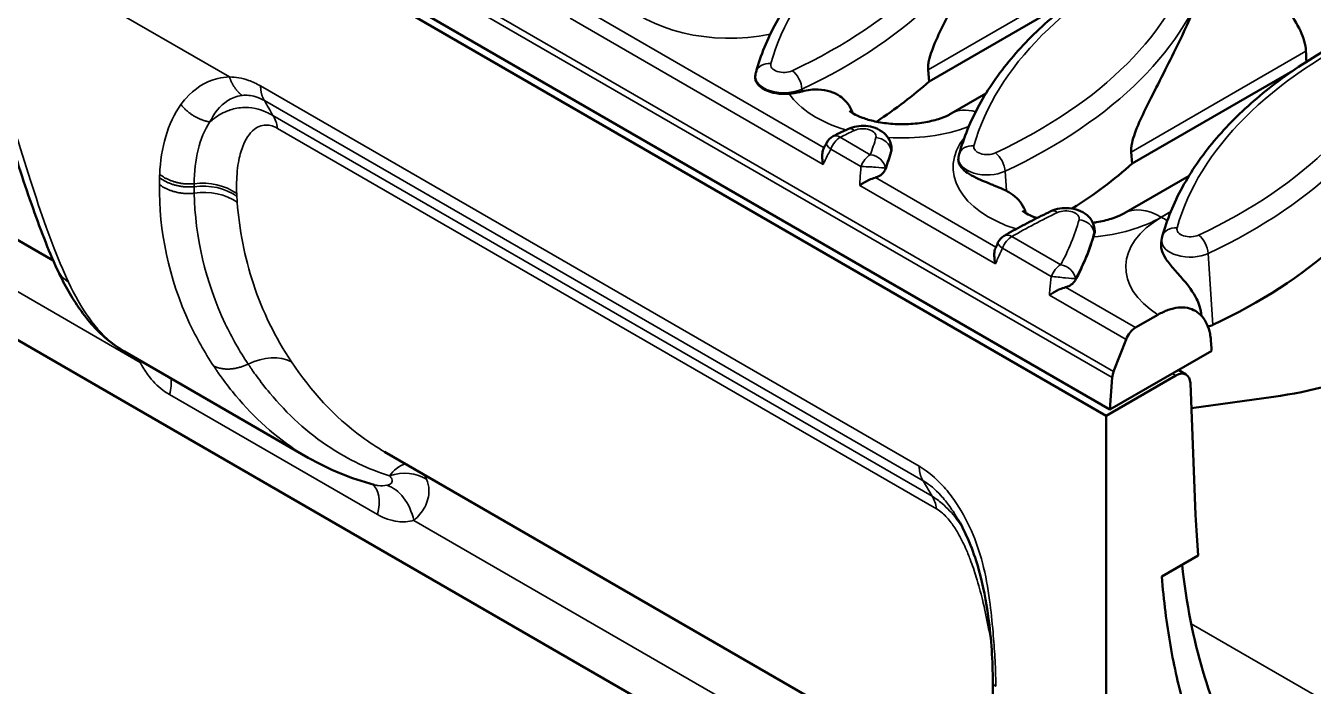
# Model space of a CAD drawing. Header units: millimetres. Extents: x 0 to 1485, y 0 to 1050.
# Drawn here: x 364.2 to 426.9, y 87.6 to 119.8 of the extents above; entities that cross this region are included whole.
import ezdxf

# ---------------------------------------------------------------- set-up
doc = ezdxf.new("R2010")
doc.units = ezdxf.units.MM
doc.header["$LTSCALE"] = 2.5
doc.layers.add('Sichtbar (ISO)', color=7, linetype='Continuous', lineweight=50)
doc.layers.add('Sichtbar schmal (ISO)', color=7, linetype='Continuous', lineweight=35)

msp = doc.modelspace()

# ---------------------------------------------------------------- linework, layer by layer
at = {"layer": 'Sichtbar (ISO)'}
for p, q in [((416.86, 100.751), (63.307, 304.875)), ((240.614, 202.915), (417.037, 101.057)), ((365.538, 108.318), (305.923, 142.736)), ((411.328, 77.001), (307.615, 136.879)), ((416.05, 121.561), (408.22, 117.04)), ((399.758, 117.343), (399.752, 117.29)), ((408.22, 117.04), (408.174, 117.607)), ((425.95, 117.557), (418.119, 113.036)), ((409.297, 115.472), (410.993, 116.451)), ((406.385, 113.857), (406.39, 113.804)), ((418.119, 113.036), (418.074, 113.602)), ((409.658, 113.338), (409.651, 113.28)), ((417.715, 110.612), (420.892, 112.446)), ((416.284, 109.852), (416.294, 109.764)), ((419.557, 109.334), (419.534, 109.122)), ((418.283, 105.043), (419.378, 105.675)), ((417.219, 102.913), (417.824, 104.472)), ((369.009, 103.879), (377.968, 98.707)), ((417.037, 101.057), (421.996, 103.921)), ((420.75, 102.758), (420.366, 102.98)), ((420.25, 102.709), (416.86, 100.751)), ((417.037, 101.057), (417.15, 102.621)), ((421.215, 95.917), (420.956, 102.337)), ((425.008, 101.675), (421.006, 101.113)), ((416.86, 64.825), (416.86, 100.751)), ((411.328, 81.881), (381.684, 98.996)), ((419.563, 92.922), (421.339, 93.947)), ((411.328, 66.098), (411.328, 87.774))]:
    msp.add_line(p, q, dxfattribs=at)
for centre, start, end in [((403.89, 113.706), 116.67465, 153.49982), ((412.262, 108.873), 120.37215, 155.35927)]:
    msp.add_arc(centre, 0.75, start, end, dxfattribs=at)
for centre, major_axis, ratio, start_param, end_param in [((401.15, 117.24), (-1.4, 0), 0.57735, 6.221282, 8.032324), ((384.326, 125.915), (28.411, 0), 0.57735, 5.561642, 5.711515), ((476.093, 58.826), (-9.568, -108.819), 0.791536, 4.251127, 4.254064), ((378.67, 116.195), (28.061, 0), 0.57735, 6.068174, 6.123923), ((404.993, 113.754), (1.4, 0), 0.57735, 6.123923, 6.345089), ((394.226, 121.91), (28.411, 0), 0.57735, 5.542918, 5.711515), ((487.553, 56.635), (-9.807, -110.869), 0.791138, 4.28976, 4.292452), ((388.569, 112.19), (28.061, 0), 0.57735, 5.979443, 6.114155), ((404.125, 117.906), (28.411, 0), 0.57735, 5.39525, 5.711515), ((436.895, 142.256), (23.078, 38.635), 0.567188, 3.570087, 3.935418), ((418.283, 104.431), (0.375, 0.65), 0.57735, 0.785398, 1.832596), ((420.949, 105.964), (1.75, 0), 0.57735, 5.232979, 5.39525), ((417.679, 102.872), (0.375, 0.65), 0.57735, 1.832596, 2.268928), ((420.25, 101.892), (0.5, 0.866), 0.57735, 5.543166, 7.068583)]:
    msp.add_ellipse(centre, major_axis=major_axis, ratio=ratio, start_param=start_param, end_param=end_param, dxfattribs=at)
for points, knots in [([(399.788, 117.5), (400.015, 118.314), (400.343, 119.115), (401.191, 120.67), (401.71, 121.424), (402.925, 122.873), (403.62, 123.568), (405.169, 124.885), (406.024, 125.508), (407.873, 126.672), (408.868, 127.213), (409.923, 127.709)], [5.6570493, 5.6570493, 5.6570493, 5.6570493, 5.8027839, 5.8027839, 5.9485186, 5.9485186, 6.0942532, 6.0942532, 6.2399879, 6.2399879, 6.3857225, 6.3857225, 6.3857225, 6.3857225]), ([(408.174, 117.607), (408.169, 117.671), (408.17, 117.741), (408.183, 117.889), (408.196, 117.968), (408.248, 118.207), (408.299, 118.37), (408.48, 118.874), (408.645, 119.235), (408.982, 119.937), (409.154, 120.276), (409.768, 121.486), (410.242, 122.414), (410.999, 124.004), (411.302, 124.682), (411.546, 125.243)], [0.001445, 0.001445, 0.001445, 0.001445, 0.046776, 0.046776, 0.093551, 0.093551, 0.187102, 0.187102, 0.417891, 0.417891, 0.64868, 0.64868, 1.339149, 1.339149, 1.926999, 1.926999, 1.926999, 1.926999]), ([(409.688, 113.495), (409.914, 114.31), (410.243, 115.11), (411.09, 116.665), (411.61, 117.42), (412.824, 118.868), (413.52, 119.563), (415.069, 120.88), (415.923, 121.503), (417.772, 122.667), (418.767, 123.208), (419.822, 123.704)], [5.6570493, 5.6570493, 5.6570493, 5.6570493, 5.8027839, 5.8027839, 5.9485186, 5.9485186, 6.0942532, 6.0942532, 6.2399879, 6.2399879, 6.3857225, 6.3857225, 6.3857225, 6.3857225]), ([(425.185, 122.045), (425.178, 121.981), (425.177, 121.914), (425.194, 121.721), (425.226, 121.591), (425.315, 121.326), (425.385, 121.169), (425.545, 120.857), (425.634, 120.701), (425.923, 120.211), (426.149, 119.857), (426.474, 119.176), (426.577, 118.844), (426.59, 118.52)], [3.8013839, 3.8013839, 3.8013839, 3.8013839, 3.8486369, 3.8486369, 3.9329934, 3.9329934, 4.0314686, 4.0314686, 4.1299438, 4.1299438, 4.3729414, 4.3729414, 4.5970062, 4.5970062, 4.5970062, 4.5970062]), ([(418.074, 113.602), (418.068, 113.666), (418.069, 113.736), (418.083, 113.884), (418.096, 113.963), (418.147, 114.202), (418.199, 114.365), (418.379, 114.87), (418.545, 115.23), (418.882, 115.932), (419.054, 116.272), (419.668, 117.481), (420.141, 118.409), (420.899, 119.999), (421.202, 120.677), (421.445, 121.238)], [0.001445, 0.001445, 0.001445, 0.001445, 0.046776, 0.046776, 0.093551, 0.093551, 0.187102, 0.187102, 0.417891, 0.417891, 0.64868, 0.64868, 1.339149, 1.339149, 1.926999, 1.926999, 1.926999, 1.926999]), ([(419.587, 109.491), (419.814, 110.305), (420.142, 111.105), (420.99, 112.66), (421.509, 113.415), (422.724, 114.864), (423.419, 115.558), (424.968, 116.876), (425.823, 117.499), (427.672, 118.663), (428.667, 119.204), (429.722, 119.699)], [5.6570493, 5.6570493, 5.6570493, 5.6570493, 5.8027839, 5.8027839, 5.9485186, 5.9485186, 6.0942532, 6.0942532, 6.2399879, 6.2399879, 6.3857225, 6.3857225, 6.3857225, 6.3857225]), ([(399.758, 117.343), (399.759, 117.354), (399.761, 117.364), (399.764, 117.386), (399.765, 117.396), (399.769, 117.418), (399.771, 117.428), (399.775, 117.449), (399.778, 117.459), (399.783, 117.48), (399.785, 117.49), (399.788, 117.5)], [5.5596905, 5.5596905, 5.5596905, 5.5596905, 5.57916226, 5.57916226, 5.59863402, 5.59863402, 5.61810578, 5.61810578, 5.63757754, 5.63757754, 5.6570493, 5.6570493, 5.6570493, 5.6570493]), ([(365.735, 107.878), (365.513, 108.359), (365.3, 108.866), (364.883, 109.931), (364.679, 110.488), (364.272, 111.651), (364.07, 112.256), (363.662, 113.51), (363.457, 114.159), (363.042, 115.495), (362.832, 116.183), (362.617, 116.887)], [0, 0, 0, 0, 0.527877, 0.527877, 1.055753, 1.055753, 1.58363, 1.58363, 2.111507, 2.111507, 2.639383, 2.639383, 2.639383, 2.639383]), ([(401.398, 116.444), (401.459, 116.451), (401.519, 116.458), (401.629, 116.473), (401.679, 116.481), (401.778, 116.498), (401.826, 116.507), (401.93, 116.529), (401.985, 116.541), (402.037, 116.555)], [-0.1493709, -0.1493709, -0.1493709, -0.1493709, -0.1122269, -0.1122269, -0.0800584, -0.0800584, -0.0472164, -0.0472164, -0.006942, -0.006942, -0.006942, -0.006942]), ([(402.037, 116.555), (402.31, 116.626), (402.574, 116.657), (403.242, 116.637), (403.598, 116.515), (404.076, 116.184), (404.248, 116.004), (404.427, 115.69), (404.472, 115.594), (404.508, 115.49)], [-0.9465705, -0.9465705, -0.9465705, -0.9465705, -0.754504, -0.754504, -0.4328993, -0.4328993, -0.2095764, -0.2095764, -0.1211228, -0.1211228, -0.1211228, -0.1211228]), ([(404.351, 115.603), (404.351, 115.603), (404.359, 115.595), (404.404, 115.558), (404.465, 115.514), (404.649, 115.41), (404.774, 115.35), (405.087, 115.228), (405.28, 115.167), (405.725, 115.061), (405.98, 115.017), (406.527, 114.961), (406.821, 114.95), (407.403, 114.967), (407.693, 114.995), (408.224, 115.083), (408.467, 115.142), (408.872, 115.271), (409.039, 115.339), (409.217, 115.427), (409.259, 115.45), (409.297, 115.472)], [1.310535, 1.310535, 1.310535, 1.310535, 1.402673, 1.402673, 1.581342, 1.581342, 1.765012, 1.765012, 1.96381, 1.96381, 2.179172, 2.179172, 2.406228, 2.406228, 2.636125, 2.636125, 2.858614, 2.858614, 3.065235, 3.065235, 3.141593, 3.141593, 3.141593, 3.141593]), ([(404.266, 114.722), (404.404, 114.787), (404.545, 114.828), (404.84, 114.878), (404.993, 114.884), (405.298, 114.859), (405.449, 114.828), (405.743, 114.72), (405.887, 114.645), (406.123, 114.441), (406.22, 114.328), (406.338, 114.086), (406.372, 113.974), (406.385, 113.857)], [0.102537, 0.102537, 0.102537, 0.102537, 0.502627, 0.502627, 0.927097, 0.927097, 1.350551, 1.350551, 1.766423, 1.766423, 2.082244, 2.082244, 2.294291, 2.294291, 2.294291, 2.294291]), ([(403.554, 114.376), (403.6, 114.4), (403.647, 114.423), (403.742, 114.47), (403.789, 114.493), (403.884, 114.54), (403.931, 114.563), (404.026, 114.609), (404.074, 114.632), (404.17, 114.677), (404.218, 114.7), (404.266, 114.722)], [0.06930993, 0.06930993, 0.06930993, 0.06930993, 0.07595539, 0.07595539, 0.08260085, 0.08260085, 0.08924631, 0.08924631, 0.09589177, 0.09589177, 0.10253723, 0.10253723, 0.10253723, 0.10253723]), ([(403.06, 112.996), (403.059, 112.997), (403.059, 112.998), (403.037, 113.098), (403.022, 113.196), (403.01, 113.382), (403.012, 113.47), (403.033, 113.631), (403.052, 113.704), (403.082, 113.764)], [-0.0007243, -0.0007243, -0.0007243, -0.0007243, 0, 0, 0.0622704, 0.0622704, 0.1224029, 0.1224029, 0.1815993, 0.1815993, 0.1815993, 0.1815993]), ([(409.651, 113.28), (409.641, 113.187), (409.659, 113.092), (409.752, 112.898), (409.831, 112.801), (410.037, 112.62), (410.16, 112.537), (410.435, 112.382), (410.583, 112.311), (410.861, 112.189), (410.988, 112.137), (411.186, 112.056), (411.26, 112.026), (411.393, 111.972), (411.453, 111.947), (411.582, 111.894), (411.649, 111.865), (411.813, 111.793), (411.906, 111.751), (411.991, 111.71)], [-0.7249233, -0.7249233, -0.7249233, -0.7249233, -0.6277456, -0.6277456, -0.5226502, -0.5226502, -0.4213884, -0.4213884, -0.3215564, -0.3215564, -0.2387298, -0.2387298, -0.1885277, -0.1885277, -0.1447574, -0.1447574, -0.0921464, -0.0921464, -0.0097093, -0.0097093, -0.0097093, -0.0097093]), ([(409.658, 113.338), (409.659, 113.349), (409.66, 113.36), (409.663, 113.381), (409.665, 113.392), (409.669, 113.413), (409.671, 113.423), (409.675, 113.444), (409.677, 113.455), (409.682, 113.475), (409.685, 113.485), (409.688, 113.495)], [5.5596905, 5.5596905, 5.5596905, 5.5596905, 5.57916226, 5.57916226, 5.59863402, 5.59863402, 5.61810578, 5.61810578, 5.63757754, 5.63757754, 5.6570493, 5.6570493, 5.6570493, 5.6570493]), ([(405.611, 112.359), (405.602, 112.356), (405.592, 112.353), (405.491, 112.323), (405.397, 112.286), (405.222, 112.205), (405.14, 112.161), (404.984, 112.069), (404.91, 112.019), (404.843, 111.968), (404.842, 111.968), (404.841, 111.967)], [0.1461649, 0.1461649, 0.1461649, 0.1461649, 0.1527508, 0.1527508, 0.2128612, 0.2128612, 0.2684941, 0.2684941, 0.3256089, 0.3256089, 0.3262655, 0.3262655, 0.3262655, 0.3262655]), ([(406.084, 112.738), (406.054, 112.659), (405.999, 112.582), (405.854, 112.462), (405.774, 112.416), (405.657, 112.373), (405.635, 112.366), (405.611, 112.359)], [0, 0, 0, 0, 0.0845747, 0.0845747, 0.1521571, 0.1521571, 0.1679141, 0.1679141, 0.1679141, 0.1679141]), ([(411.991, 111.71), (412.068, 111.673), (412.143, 111.631), (412.482, 111.41), (412.709, 111.165), (412.892, 110.776), (412.922, 110.699), (412.948, 110.618)], [-0.5296593, -0.5296593, -0.5296593, -0.5296593, -0.4540721, -0.4540721, -0.170985, -0.170985, -0.1046078, -0.1046078, -0.1046078, -0.1046078]), ([(411.883, 109.52), (412.028, 109.605), (412.174, 109.688), (412.47, 109.854), (412.619, 109.936), (412.92, 110.098), (413.073, 110.178), (413.38, 110.335), (413.535, 110.413), (413.848, 110.567), (414.006, 110.643), (414.165, 110.718)], [6.2757132, 6.2757132, 6.2757132, 6.2757132, 6.2977151, 6.2977151, 6.319717, 6.319717, 6.3417188, 6.3417188, 6.3637207, 6.3637207, 6.3857225, 6.3857225, 6.3857225, 6.3857225]), ([(412.769, 110.742), (412.769, 110.742), (412.776, 110.735), (412.822, 110.698), (412.883, 110.654), (413.067, 110.55), (413.192, 110.49), (413.384, 110.415), (413.429, 110.399), (413.475, 110.383)], [1.3105354, 1.3105354, 1.3105354, 1.3105354, 1.4026725, 1.4026725, 1.581342, 1.581342, 1.7650119, 1.7650119, 1.8166215, 1.8166215, 1.8166215, 1.8166215]), ([(414.165, 110.718), (414.303, 110.783), (414.445, 110.823), (414.739, 110.873), (414.893, 110.879), (415.198, 110.854), (415.349, 110.823), (415.642, 110.716), (415.786, 110.64), (416.022, 110.437), (416.119, 110.323), (416.237, 110.081), (416.272, 109.969), (416.284, 109.852)], [0.102537, 0.102537, 0.102537, 0.102537, 0.502627, 0.502627, 0.927097, 0.927097, 1.350551, 1.350551, 1.766423, 1.766423, 2.082244, 2.082244, 2.294291, 2.294291, 2.294291, 2.294291]), ([(416.202, 110.153), (416.262, 110.161), (416.322, 110.17), (416.642, 110.223), (416.885, 110.282), (417.29, 110.411), (417.457, 110.479), (417.635, 110.567), (417.677, 110.59), (417.715, 110.612)], [2.5859863, 2.5859863, 2.5859863, 2.5859863, 2.6361248, 2.6361248, 2.8586138, 2.8586138, 3.0652348, 3.0652348, 3.1415927, 3.1415927, 3.1415927, 3.1415927]), ([(416.276, 109.613), (416.278, 109.622), (416.281, 109.63), (416.294, 109.683), (416.298, 109.725), (416.294, 109.764)], [-0.75374184, -0.75374184, -0.75374184, -0.75374184, -0.74377477, -0.74377477, -0.69162762, -0.69162762, -0.69162762, -0.69162762]), ([(419.557, 109.334), (419.558, 109.344), (419.56, 109.355), (419.563, 109.376), (419.564, 109.387), (419.568, 109.408), (419.57, 109.419), (419.574, 109.439), (419.577, 109.45), (419.582, 109.47), (419.584, 109.481), (419.587, 109.491)], [5.5596905, 5.5596905, 5.5596905, 5.5596905, 5.57916226, 5.57916226, 5.59863402, 5.59863402, 5.61810578, 5.61810578, 5.63757754, 5.63757754, 5.6570493, 5.6570493, 5.6570493, 5.6570493]), ([(411.455, 108.149), (411.455, 108.15), (411.455, 108.151), (411.434, 108.239), (411.419, 108.326), (411.401, 108.492), (411.398, 108.573), (411.407, 108.743), (411.423, 108.832), (411.455, 108.91), (411.458, 108.916), (411.46, 108.922)], [-0.0007342, -0.0007342, -0.0007342, -0.0007342, 0, 0, 0.0553702, 0.0553702, 0.10924, 0.10924, 0.1774247, 0.1774247, 0.1827843, 0.1827843, 0.1827843, 0.1827843]), ([(419.534, 109.122), (419.526, 109.039), (419.532, 108.952), (419.585, 108.721), (419.652, 108.577), (419.846, 108.267), (419.977, 108.101), (420.279, 107.751), (420.443, 107.574), (420.867, 107.082), (421.097, 106.782), (421.363, 106.247), (421.473, 105.969), (421.507, 105.614)], [-1.598651, -1.598651, -1.598651, -1.598651, -1.442878, -1.442878, -1.197972, -1.197972, -0.930529, -0.930529, -0.667501, -0.667501, -0.258868, -0.258868, -0.006256, -0.006256, -0.006256, -0.006256]), ([(365.735, 107.878), (365.884, 107.555), (366.043, 107.24), (366.383, 106.63), (366.565, 106.335), (366.957, 105.766), (367.167, 105.492), (367.622, 104.972), (367.868, 104.725), (368.404, 104.27), (368.694, 104.061), (369.009, 103.879)], [0, 0, 0, 0, 0.34155, 0.34155, 0.6831, 0.6831, 1.02465, 1.02465, 1.3662, 1.3662, 1.707751, 1.707751, 1.707751, 1.707751]), ([(415.345, 107.344), (415.305, 107.269), (415.24, 107.199), (415.081, 107.09), (414.995, 107.048), (414.889, 107.016), (414.881, 107.014), (414.873, 107.012)], [0, 0, 0, 0, 0.0817231, 0.0817231, 0.1484257, 0.1484257, 0.1537856, 0.1537856, 0.1537856, 0.1537856]), ([(414.873, 107.012), (414.85, 107.006), (414.827, 106.999), (414.708, 106.961), (414.611, 106.923), (414.438, 106.843), (414.362, 106.804), (414.217, 106.721), (414.149, 106.677), (414.086, 106.632), (414.085, 106.631), (414.084, 106.631)], [0.1353717, 0.1353717, 0.1353717, 0.1353717, 0.150506, 0.150506, 0.2127616, 0.2127616, 0.2644519, 0.2644519, 0.3173262, 0.3173262, 0.3179899, 0.3179899, 0.3179899, 0.3179899]), ([(419.378, 105.675), (419.537, 105.767), (419.711, 105.849), (420.053, 105.968), (420.22, 106.004), (420.514, 106.034), (420.669, 106.03), (420.959, 105.974), (421.093, 105.922), (421.319, 105.792), (421.431, 105.702), (421.625, 105.48), (421.706, 105.348), (421.829, 105.079), (421.881, 104.917), (421.933, 104.644), (421.947, 104.544), (421.955, 104.442)], [1.081419, 1.081419, 1.081419, 1.081419, 1.216758, 1.216758, 1.352098, 1.352098, 1.487522, 1.487522, 1.622946, 1.622946, 1.758277, 1.758277, 1.893609, 1.893609, 2.028586, 2.028586, 2.102037, 2.102037, 2.102037, 2.102037]), ([(421.187, 105.882), (421.187, 105.882), (421.19, 105.88), (421.207, 105.864), (421.235, 105.841), (421.28, 105.811)], [1.3105354, 1.3105354, 1.3105354, 1.3105354, 1.364666, 1.364666, 1.4940072, 1.4940072, 1.4940072, 1.4940072]), ([(411.328, 87.774), (411.328, 88.792), (411.259, 89.855), (411.009, 91.702), (410.868, 92.463), (410.538, 93.634), (410.402, 94.045), (410.071, 94.868), (409.874, 95.284), (409.647, 95.678)], [0, 0, 0, 0, 0.75401, 0.75401, 1.246447, 1.246447, 1.510121, 1.510121, 1.783422, 1.783422, 1.783422, 1.783422]), ([(438.427, 78.502), (437.602, 78.026), (436.788, 77.629), (435.988, 77.311), (435.189, 76.993), (434.405, 76.755), (433.641, 76.595), (433.259, 76.514), (432.882, 76.454), (432.51, 76.413), (431.766, 76.33), (431.044, 76.325), (430.348, 76.395), (429.999, 76.43), (429.657, 76.483), (429.322, 76.556), (428.652, 76.7), (428.008, 76.918), (427.394, 77.206), (427.087, 77.351), (426.787, 77.513), (426.495, 77.693), (425.911, 78.052), (425.357, 78.481), (424.836, 78.977), (424.576, 79.225), (424.324, 79.489), (424.08, 79.771), (423.592, 80.333), (423.139, 80.962), (422.721, 81.655), (422.512, 82.001), (422.312, 82.363), (422.121, 82.741), (421.74, 83.497), (421.395, 84.316), (421.089, 85.197), (420.937, 85.637), (420.794, 86.092), (420.661, 86.563), (420.395, 87.504), (420.169, 88.506), (419.985, 89.566), (419.801, 90.626), (419.66, 91.746), (419.563, 92.922)], [1.0415474, 1.0415474, 1.0415474, 1.0415474, 1.1214184, 1.1214184, 1.1214184, 1.2012895, 1.2012895, 1.2012895, 1.241225, 1.241225, 1.241225, 1.3210961, 1.3210961, 1.3210961, 1.3610316, 1.3610316, 1.3610316, 1.4409026, 1.4409026, 1.4409026, 1.4808382, 1.4808382, 1.4808382, 1.5607092, 1.5607092, 1.5607092, 1.6006447, 1.6006447, 1.6006447, 1.6805158, 1.6805158, 1.6805158, 1.7204513, 1.7204513, 1.7204513, 1.8003224, 1.8003224, 1.8003224, 1.8402579, 1.8402579, 1.8402579, 1.9201289, 1.9201289, 1.9201289, 2, 2, 2, 2]), ([(420.55, 93.492), (420.977, 89.685), (421.916, 86.592), (424.329, 82.402), (425.726, 80.912), (428.863, 79.318), (430.453, 79.007), (433.916, 79.367), (435.706, 79.993), (437.543, 81.053)], [-7.744365, -7.744365, -7.744365, -7.744365, -5.208679, -5.208679, -3.177976, -3.177976, -1.558219, -1.558219, 0, 0, 0, 0])]:
    msp.add_open_spline(points, degree=3, knots=knots, dxfattribs=at)
for points, weights in [([(426.59, 118.52), (426.601, 118.26), (426.612, 117.995)], [1, 0.999999999577, 0.999999999921]), ([(421.955, 104.442), (421.976, 104.178), (421.996, 103.921)], [1.00077119349, 1.00046878018, 1])]:
    msp.add_rational_spline(points, weights, degree=2, dxfattribs=at)
for points in [[(416.23, 109.465), (416.245, 109.517), (416.261, 109.566), (416.276, 109.613)], [(381.176, 97.386), (380.027, 97.689), (378.947, 98.141), (377.968, 98.707)], [(421.339, 93.947), (421.283, 94.585), (421.242, 95.242), (421.215, 95.917)]]:
    msp.add_open_spline(points, degree=3, dxfattribs=at)
at = {"layer": 'Sichtbar schmal (ISO)'}
for p, q in [((417.219, 102.913), (240.796, 204.771)), ((417.15, 102.621), (240.727, 204.479)), ((308.307, 138.84), (369.777, 103.35)), ((374.125, 117.259), (358.58, 126.234)), ((416.691, 122.524), (408.174, 117.607)), ((403.06, 112.996), (390.725, 120.117)), ((403.103, 113.807), (391.636, 120.428)), ((426.59, 118.52), (418.074, 113.602)), ((407.745, 98.287), (375.645, 116.819)), ((375.835, 116.112), (407.934, 97.58)), ((402.037, 116.555), (402.03, 116.669)), ((408.366, 96.832), (376.247, 115.375)), ((376.468, 114.755), (408.587, 96.212)), ((403.89, 114.319), (405.359, 113.471)), ((404.9, 112.899), (403.431, 113.747)), ((406.375, 113.625), (406.37, 113.679)), ((405.611, 112.359), (411.482, 108.97)), ((411.991, 111.71), (411.929, 112.664)), ((404.841, 111.967), (411.455, 108.149)), ((420.001, 110.697), (419.54, 110.431)), ((419.551, 110.425), (419.994, 110.681)), ((412.262, 109.485), (414.641, 108.112)), ((416.276, 109.613), (416.269, 109.675)), ((414.181, 107.541), (411.803, 108.914)), ((422.053, 105.181), (421.829, 108.659)), ((414.873, 107.012), (418.283, 105.043)), ((414.084, 106.631), (417.824, 104.472)), ((420.073, 102.811), (420.25, 102.709)), ((371.208, 101.783), (381.337, 95.935)), ((407.934, 97.58), (408.366, 96.832)), ((383.11, 95.652), (411.328, 79.361)), ((437.543, 81.053), (420.998, 90.606))]:
    msp.add_line(p, q, dxfattribs=at)
for centre, major_axis, ratio, start_param, end_param in [((427.473, 115.411), (-27.308, 0), 0.57735, 5.39525, 6.123923), ((384.326, 129.793), (27.308, 0), 0.57735, 5.39525, 6.123923), ((384.326, 129.234), (28.055, 0), 0.57735, 5.39525, 6.123923), ((437.373, 111.406), (-27.308, 0), 0.57735, 5.39525, 6.123923), ((394.226, 125.789), (27.308, 0), 0.57735, 5.39525, 6.123923), ((394.226, 125.23), (28.055, 0), 0.57735, 5.39525, 6.123923), ((398.5, 122.578), (-5.945, 0), 0.57735, 0.44273, 1.911213), ((447.272, 107.402), (-27.308, 0), 0.57735, 5.39525, 6.123923), ((404.125, 121.784), (27.308, 0), 0.57735, 5.39525, 6.123923), ((404.125, 121.225), (28.055, 0), 0.57735, 5.39525, 6.123923), ((401.15, 117.293), (-1.394, 0), 0.57735, 6.221282, 8.536843), ((400.511, 117.299), (-0.723, 0.201), 0.806163, 4.933018, 6.283185), ((401.15, 117.852), (-0.647, 0), 0.57735, 6.123923, 8.536843), ((401.558, 116.95), (0.319, -0.679), 0.515222, 0.918936, 2.402466), ((406.918, 117.718), (-5.945, 0), 0.57735, 0.380136, 1.089519), ((411.122, 112.311), (-1.825, 3.161), 0.57735, 5.742703, 6.283185), ((374.716, 113.471), (1.25, 2.165), 0.57735, 5.632019, 6.021386), ((406.918, 117.718), (-5.945, 0), 0.57735, 1.45255, 2.147472), ((403.89, 113.706), (0.375, 0.65), 0.57735, 0.785398, 1.832596), ((403.89, 113.706), (-0.337, 0.67), 0.53598, 5.530121, 6.283185), ((421.816, 102.425), (-27.308, 0), 0.57735, 5.39525, 5.428477), ((404.585, 114.044), (-0.319, 0.679), 0.515222, 5.544059, 6.283185), ((404.993, 114.366), (0.647, 0), 0.57735, 6.123923, 8.536843), ((378.67, 116.807), (27.308, 0), 0.57735, 6.069951, 6.123923), ((405.632, 113.694), (0.723, -0.201), 0.806163, 0.307895, 1.791425), ((415.336, 112.858), (-5.945, 0), 0.57735, 5.846476, 7.350252), ((403.89, 113.706), (-0.671, 0.335), 0.273545, 0, 0.961321), ((378.67, 116.248), (28.055, 0), 0.57735, 6.069951, 6.123923), ((404.993, 113.807), (1.394, 0), 0.57735, 6.123923, 6.345089), ((410.41, 113.294), (-0.723, 0.201), 0.806163, 4.933018, 6.283185), ((411.049, 113.848), (-0.647, 0), 0.57735, 6.123923, 8.536843), ((405.359, 112.858), (-0.375, -0.65), 0.57735, 3.926991, 4.974188), ((405.359, 112.858), (0.702, -0.263), 0.798004, 0.378062, 1.861591), ((411.049, 113.289), (-1.394, 0), 0.57735, 6.221282, 8.536843), ((411.458, 112.945), (0.319, -0.679), 0.515222, 0.918936, 2.402466), ((405.359, 112.858), (0.749, -0.043), 0.024612, 0.224396, 2.232553), ((372.759, 110.023), (2.495, 0.153), 0.76535, 0.759893, 1.667537), ((372.751, 110.158), (2.497, 0.122), 0.768107, 0.768798, 1.673396), ((372.78, 109.716), (-2.492, -0.195), 0.763696, 3.889488, 4.803285), ((431.716, 98.42), (-27.308, 0), 0.57735, 5.39525, 5.505259), ((414.484, 110.039), (-0.319, 0.679), 0.515222, 5.544059, 6.283185), ((414.892, 110.361), (0.647, 0), 0.57735, 6.123923, 8.536843), ((419.54, 107.451), (-1.825, 3.161), 0.57735, 5.497787, 6.283185), ((388.569, 112.802), (27.308, 0), 0.57735, 5.981112, 6.123923), ((415.531, 109.69), (0.723, -0.201), 0.806163, 0.307895, 1.791425), ((415.336, 112.858), (-5.945, 0), 0.57735, 1.721702, 2.356194), ((414.892, 109.802), (1.394, 0), 0.57735, 6.123923, 6.345089), ((423.754, 107.998), (-5.945, 0), 0.57735, 5.497787, 7.026516), ((419.551, 107.444), (-1.825, 3.161), 0.57735, 5.39008, 5.497787), ((420.31, 109.29), (-0.723, 0.201), 0.806163, 4.933018, 6.283185), ((420.949, 109.843), (-0.647, 0), 0.57735, 6.123923, 8.536843), ((412.262, 108.873), (-0.682, 0.313), 0.25226, 0, 0.952787), ((412.262, 108.873), (0.375, 0.65), 0.57735, 0.785398, 1.832596), ((412.262, 108.873), (-0.379, 0.647), 0.581648, 5.494023, 6.283185), ((388.569, 112.243), (28.055, 0), 0.57735, 5.981112, 6.123923), ((420.949, 109.284), (-1.394, 0), 0.57735, 6.221282, 8.536843), ((421.357, 108.941), (0.319, -0.679), 0.515222, 0.918936, 2.402466), ((414.641, 107.5), (-0.375, -0.65), 0.57735, 3.926991, 4.974188), ((414.641, 107.5), (0.66, -0.356), 0.779527, 0.485514, 1.969043), ((367.551, 108.717), (-1.816, -0.839), 0.838288, 0, 0.493958), ((414.641, 107.5), (0.746, -0.076), 0.009834, 4.050306, 5.986537), ((375.562, 101.559), (2.082, 1.384), 0.700036, 0.374182, 1.365256), ((368.448, 103.141), (1.779, 0.914), 0.273996, 5.405216, 5.455829), ((369.879, 101.574), (1, 1.732), 0.57735, 5.148721, 5.607679), ((382.443, 96.243), (-1.869, -0.712), 0.828771, 3.687763, 4.672542), ((380.008, 95.727), (1, 1.732), 0.57735, 5.148721, 6.210456), ((381.781, 95.443), (-0.505, 1.935), 0.670778, 4.645453, 5.899505), ((406.835, 94.927), (1.25, 2.165), 0.57735, 5.632019, 6.021386)]:
    msp.add_ellipse(centre, major_axis=major_axis, ratio=ratio, start_param=start_param, end_param=end_param, dxfattribs=at)
for points, knots in [([(374.125, 117.259), (373.93, 117.257), (373.742, 117.233), (372.935, 117.043), (372.417, 116.679), (372.002, 116.214), (371.917, 116.118), (371.836, 116.018), (371.759, 115.914)], [17.4659503, 17.4659503, 17.4659503, 17.4659503, 17.6504926, 17.6504926, 18.299104, 18.299104, 18.299104, 18.4325986, 18.4325986, 18.4325986, 18.4325986]), ([(375.645, 116.819), (375.449, 116.932), (375.253, 117.022), (374.737, 117.204), (374.422, 117.257), (374.125, 117.259)], [17.0194959, 17.0194959, 17.0194959, 17.0194959, 17.1853934, 17.1853934, 17.4659503, 17.4659503, 17.4659503, 17.4659503]), ([(366.286, 107.257), (365.742, 108.416), (365.23, 109.797), (364.199, 112.877), (363.68, 114.577), (363.136, 116.392)], [0, 0, 0, 0, 1.319692, 1.319692, 2.639383, 2.639383, 2.639383, 2.639383]), ([(373.171, 115.065), (373.218, 115.158), (373.267, 115.249), (373.32, 115.335), (373.578, 115.756), (373.919, 116.095), (374.474, 116.309), (374.604, 116.342), (374.741, 116.358)], [-18.4325986, -18.4325986, -18.4325986, -18.4325986, -18.299104, -18.299104, -18.299104, -17.6504926, -17.6504926, -17.4659503, -17.4659503, -17.4659503, -17.4659503]), ([(374.741, 116.358), (374.95, 116.381), (375.174, 116.364), (375.547, 116.252), (375.69, 116.192), (375.835, 116.112)], [-17.4659503, -17.4659503, -17.4659503, -17.4659503, -17.1853934, -17.1853934, -17.0194959, -17.0194959, -17.0194959, -17.0194959]), ([(371.759, 115.914), (371.429, 115.465), (371.186, 114.932), (370.85, 113.777), (370.756, 113.156), (370.725, 112.512)], [18.432599, 18.432599, 18.432599, 18.432599, 19.006518, 19.006518, 19.580437, 19.580437, 19.580437, 19.580437]), ([(376.247, 115.375), (376.134, 115.443), (376.02, 115.502), (375.731, 115.63), (375.558, 115.685), (375.164, 115.769), (374.952, 115.781), (374.511, 115.754), (374.292, 115.703), (373.828, 115.533), (373.596, 115.399), (373.313, 115.187), (373.241, 115.127), (373.171, 115.065)], [0, 0, 0, 0, 0.0550176, 0.0550176, 0.1430457, 0.1430457, 0.2663702, 0.2663702, 0.4190028, 0.4190028, 0.6190477, 0.6190477, 0.6914092, 0.6914092, 0.6914092, 0.6914092]), ([(372.402, 112.053), (372.409, 112.636), (372.472, 113.195), (372.723, 114.218), (372.912, 114.684), (373.171, 115.065)], [-19.580437, -19.580437, -19.580437, -19.580437, -19.006518, -19.006518, -18.432599, -18.432599, -18.432599, -18.432599]), ([(374.481, 111.579), (374.475, 111.709), (374.472, 111.839), (374.473, 112.356), (374.501, 112.734), (374.611, 113.366), (374.679, 113.629), (374.838, 114.041), (374.917, 114.201), (375.102, 114.483), (375.208, 114.606), (375.43, 114.781), (375.538, 114.843), (375.762, 114.911), (375.873, 114.925), (376.084, 114.906), (376.178, 114.885), (376.339, 114.823), (376.403, 114.793), (376.468, 114.755)], [-1.638423, -1.638423, -1.638423, -1.638423, -1.511729, -1.511729, -1.125311, -1.125311, -0.828067, -0.828067, -0.619048, -0.619048, -0.419003, -0.419003, -0.26637, -0.26637, -0.143046, -0.143046, -0.055018, -0.055018, 0, 0, 0, 0]), ([(403.431, 113.747), (403.341, 113.567), (403.251, 113.386), (403.162, 113.204), (403.128, 113.135), (403.094, 113.065), (403.06, 112.996)], [1.3505231, 1.3505231, 1.3505231, 1.3505231, 1.3618647, 1.3618647, 1.3618647, 1.3662075, 1.3662075, 1.3662075, 1.3662075]), ([(370.719, 112.354), (370.717, 112.29), (370.715, 112.226), (370.713, 112.114), (370.712, 112.066), (370.712, 112.019)], [19.6270885, 19.6270885, 19.6270885, 19.6270885, 19.68405521, 19.68405521, 19.72619109, 19.72619109, 19.72619109, 19.72619109]), ([(370.725, 112.512), (370.724, 112.49), (370.723, 112.468), (370.722, 112.424), (370.721, 112.402), (370.72, 112.38), (370.72, 112.371), (370.719, 112.363), (370.719, 112.354)], [19.58043665, 19.58043665, 19.58043665, 19.58043665, 19.59995506, 19.59995506, 19.61947347, 19.61947347, 19.61947347, 19.6270885, 19.6270885, 19.6270885, 19.6270885]), ([(404.841, 111.967), (404.848, 112.068), (404.855, 112.168), (404.861, 112.269), (404.875, 112.48), (404.888, 112.69), (404.9, 112.899)], [-0.89422652, -0.89422652, -0.89422652, -0.89422652, -0.88825729, -0.88825729, -0.88825729, -0.8757254, -0.8757254, -0.8757254, -0.8757254]), ([(370.712, 112.019), (370.688, 109.765), (371.163, 107.446), (372.517, 104.544), (372.906, 103.848), (373.355, 103.176)], [19.726191, 19.726191, 19.726191, 19.726191, 21.719977, 21.719977, 22.365437, 22.365437, 22.365437, 22.365437]), ([(372.401, 111.909), (372.401, 111.917), (372.401, 111.925), (372.401, 111.933), (372.401, 111.953), (372.401, 111.973), (372.402, 112.013), (372.402, 112.033), (372.402, 112.053)], [-19.6270885, -19.6270885, -19.6270885, -19.6270885, -19.61947347, -19.61947347, -19.61947347, -19.59995506, -19.59995506, -19.58043665, -19.58043665, -19.58043665, -19.58043665]), ([(372.406, 111.593), (372.405, 111.638), (372.404, 111.683), (372.402, 111.788), (372.402, 111.849), (372.401, 111.909)], [-19.72619109, -19.72619109, -19.72619109, -19.72619109, -19.68405521, -19.68405521, -19.6270885, -19.6270885, -19.6270885, -19.6270885]), ([(375.038, 103.268), (374.613, 103.905), (374.242, 104.562), (372.94, 107.298), (372.456, 109.475), (372.406, 111.593)], [-22.365437, -22.365437, -22.365437, -22.365437, -21.719977, -21.719977, -19.726191, -19.726191, -19.726191, -19.726191]), ([(374.487, 111.449), (374.486, 111.471), (374.485, 111.493), (374.483, 111.536), (374.482, 111.558), (374.481, 111.579)], [-1.63317847, -1.63317847, -1.63317847, -1.63317847, -1.61217797, -1.61217797, -1.59117747, -1.59117747, -1.59117747, -1.59117747]), ([(377.146, 103.38), (376.344, 104.576), (375.729, 105.86), (374.859, 108.485), (374.603, 109.826), (374.506, 111.153)], [0, 0, 0, 0, 1.284115, 1.284115, 2.56823, 2.56823, 2.56823, 2.56823]), ([(411.803, 108.914), (411.718, 108.729), (411.634, 108.543), (411.549, 108.357), (411.518, 108.288), (411.487, 108.218), (411.455, 108.149)], [1.42606548, 1.42606548, 1.42606548, 1.42606548, 1.43746239, 1.43746239, 1.43746239, 1.44172226, 1.44172226, 1.44172226, 1.44172226]), ([(414.084, 106.631), (414.095, 106.725), (414.105, 106.82), (414.115, 106.914), (414.138, 107.124), (414.16, 107.332), (414.181, 107.541)], [-0.97490796, -0.97490796, -0.97490796, -0.97490796, -0.96943515, -0.96943515, -0.96943515, -0.95731486, -0.95731486, -0.95731486, -0.95731486]), ([(369.009, 103.879), (368.837, 103.978), (368.671, 104.091), (367.609, 104.915), (366.883, 105.984), (366.286, 107.257)], [-1.707751, -1.707751, -1.707751, -1.707751, -1.449325, -1.449325, 0, 0, 0, 0]), ([(369.777, 103.35), (369.887, 103.137), (370.011, 102.936), (370.365, 102.456), (370.615, 102.202), (370.989, 101.919), (371.098, 101.847), (371.208, 101.783)], [0, 0, 0, 0, 0.1493988, 0.1493988, 0.3884368, 0.3884368, 0.4822797, 0.4822797, 0.4822797, 0.4822797]), ([(373.355, 103.176), (373.359, 103.169), (373.363, 103.163), (373.371, 103.15), (373.376, 103.144), (373.388, 103.125), (373.397, 103.113), (373.422, 103.075), (373.439, 103.05), (373.49, 102.975), (373.525, 102.925), (373.629, 102.776), (373.699, 102.677), (373.985, 102.285), (374.209, 101.997), (375.328, 100.661), (376.356, 99.714), (377.694, 98.868), (377.83, 98.786), (377.968, 98.707)], [22.365437, 22.365437, 22.365437, 22.365437, 22.371487, 22.371487, 22.377537, 22.377537, 22.389637, 22.389637, 22.413837, 22.413837, 22.462237, 22.462237, 22.559037, 22.559037, 22.850079, 22.850079, 23.950843, 23.950843, 24.073044, 24.073044, 24.073044, 24.073044]), ([(381.928, 97.819), (380.885, 98.151), (379.928, 98.615), (377.924, 99.921), (376.942, 100.836), (375.865, 102.128), (375.649, 102.406), (375.372, 102.786), (375.304, 102.881), (375.203, 103.026), (375.17, 103.074), (375.12, 103.147), (375.104, 103.171), (375.079, 103.207), (375.071, 103.22), (375.059, 103.238), (375.055, 103.244), (375.047, 103.256), (375.042, 103.262), (375.038, 103.268)], [-24.788563, -24.788563, -24.788563, -24.788563, -23.950843, -23.950843, -22.850079, -22.850079, -22.559037, -22.559037, -22.462237, -22.462237, -22.413837, -22.413837, -22.389637, -22.389637, -22.377537, -22.377537, -22.371487, -22.371487, -22.365437, -22.365437, -22.365437, -22.365437]), ([(381.684, 98.996), (381.302, 99.217), (380.933, 99.458), (379.234, 100.704), (378.099, 101.958), (377.146, 103.38)], [1.124544, 1.124544, 1.124544, 1.124544, 1.526791, 1.526791, 3.053582, 3.053582, 3.053582, 3.053582]), ([(382.728, 98.393), (382.582, 98.375), (382.421, 98.303), (382.147, 98.081), (382.036, 97.964), (381.928, 97.819)], [0.0703482, 0.0703482, 0.0703482, 0.0703482, 0.1433582, 0.1433582, 0.1917924, 0.1917924, 0.1917924, 0.1917924]), ([(411.474, 87.57), (411.474, 87.744), (411.472, 87.92), (411.462, 88.381), (411.449, 88.667), (411.409, 89.366), (411.377, 89.781), (411.294, 90.719), (411.242, 91.242), (411.091, 92.365), (410.986, 92.967), (410.69, 94.095), (410.515, 94.62), (410.056, 95.665), (409.772, 96.187), (409.264, 96.906), (409.08, 97.137), (408.542, 97.723), (408.17, 98.033), (407.778, 98.267), (407.761, 98.277), (407.745, 98.287)], [5.309548, 5.309548, 5.309548, 5.309548, 5.437949, 5.437949, 5.64339, 5.64339, 5.935597, 5.935597, 6.302899, 6.302899, 6.7229, 6.7229, 7.075723, 7.075723, 7.428541, 7.428541, 7.608948, 7.608948, 7.926189, 7.926189, 7.940498, 7.940498, 7.940498, 7.940498]), ([(381.799, 97.365), (381.664, 97.334), (381.52, 97.329), (381.307, 97.356), (381.242, 97.368), (381.176, 97.386)], [-0.4822799, -0.4822799, -0.4822799, -0.4822799, -0.2724693, -0.2724693, -0.1805133, -0.1805133, -0.1805133, -0.1805133]), ([(381.928, 97.819), (381.984, 97.768), (382.023, 97.717), (382.077, 97.592), (382.064, 97.525), (381.971, 97.422), (381.894, 97.387), (381.802, 97.366), (381.8, 97.365), (381.799, 97.365)], [-0.863739, -0.863739, -0.863739, -0.863739, -0.7739981, -0.7739981, -0.6304127, -0.6304127, -0.4884234, -0.4884234, -0.4858502, -0.4858502, -0.4858502, -0.4858502]), ([(383.11, 95.652), (383.114, 95.655), (383.117, 95.658), (383.323, 95.831), (383.507, 96.044), (383.777, 96.548), (383.858, 96.841), (383.846, 97.313), (383.807, 97.492), (383.734, 97.656)], [0.4858502, 0.4858502, 0.4858502, 0.4858502, 0.4884234, 0.4884234, 0.6304127, 0.6304127, 0.7739981, 0.7739981, 0.863739, 0.863739, 0.863739, 0.863739]), ([(407.934, 97.58), (407.946, 97.573), (407.959, 97.565), (408.249, 97.397), (408.529, 97.161), (408.945, 96.705), (409.09, 96.523), (409.376, 96.124), (409.515, 95.906), (409.646, 95.679)], [-7.9404976, -7.9404976, -7.9404976, -7.9404976, -7.9261888, -7.9261888, -7.6089484, -7.6089484, -7.4285408, -7.4285408, -7.2356396, -7.2356396, -7.2356396, -7.2356396]), ([(409.84, 95.324), (409.75, 95.463), (409.653, 95.601), (409.347, 96), (409.114, 96.255), (408.7, 96.61), (408.533, 96.731), (408.366, 96.832)], [1.5275236, 1.5275236, 1.5275236, 1.5275236, 1.5947367, 1.5947367, 1.7245727, 1.7245727, 1.8057202, 1.8057202, 1.8057202, 1.8057202]), ([(408.587, 96.212), (408.682, 96.157), (408.78, 96.086), (409.027, 95.871), (409.171, 95.71), (409.419, 95.381), (409.527, 95.215), (409.769, 94.799), (409.893, 94.548), (410.084, 94.12), (410.157, 93.941), (410.338, 93.464), (410.436, 93.171), (410.638, 92.51), (410.735, 92.147), (410.933, 91.335), (411.026, 90.893), (411.158, 90.211), (411.203, 89.961), (411.246, 89.717)], [-1.80572, -1.80572, -1.80572, -1.80572, -1.724573, -1.724573, -1.594737, -1.594737, -1.47461, -1.47461, -1.295482, -1.295482, -1.164262, -1.164262, -0.942511, -0.942511, -0.654235, -0.654235, -0.279476, -0.279476, -0.056966, -0.056966, -0.056966, -0.056966]), ([(381.337, 95.935), (381.658, 95.75), (381.998, 95.634), (382.598, 95.568), (382.859, 95.587), (383.11, 95.652)], [0, 0, 0, 0, 0.2724693, 0.2724693, 0.4822799, 0.4822799, 0.4822799, 0.4822799])]:
    msp.add_open_spline(points, degree=3, knots=knots, dxfattribs=at)
for points, weights in [([(374.741, 116.358), (374.466, 116.57), (374.254, 116.88), (374.125, 117.259)], [1, 0.968916897095, 0.968916897095, 1]), ([(375.645, 116.819), (375.645, 116.531), (375.71, 116.29), (375.835, 116.112)], [1, 0.977283884193, 0.977283884193, 1]), ([(371.759, 115.914), (372.121, 115.462), (372.622, 115.161), (373.171, 115.065)], [1, 0.940379359436, 0.940379359436, 1]), ([(370.719, 112.354), (371.172, 112.01), (371.775, 111.851), (372.401, 111.909)], [1, 0.931181723659, 0.931181723659, 1]), ([(372.402, 112.053), (371.777, 112), (371.177, 112.164), (370.725, 112.512)], [1, 0.931521221133, 0.931521221133, 1]), ([(370.712, 112.019), (371.169, 111.678), (371.776, 111.526), (372.406, 111.593)], [1, 0.930416698581, 0.930416698581, 1]), ([(375.038, 103.268), (374.423, 102.975), (373.812, 102.942), (373.355, 103.176)], [1, 0.919747597555, 0.919747597555, 1]), ([(407.745, 98.287), (407.745, 97.998), (407.809, 97.757), (407.934, 97.58)], [1, 0.977283884193, 0.977283884193, 1]), ([(411.474, 87.57), (411.381, 87.624), (411.328, 87.695), (411.328, 87.774)], [1, 0.917817669402, 0.884660584158, 0.900528744268])]:
    msp.add_rational_spline(points, weights, degree=3, dxfattribs=at)
for points in [[(376.247, 115.375), (376.105, 115.624), (375.968, 115.869), (375.835, 116.112)], [(406.089, 112.82), (406.088, 112.793), (406.086, 112.766), (406.084, 112.738)], [(374.506, 111.153), (374.499, 111.252), (374.493, 111.351), (374.487, 111.449)], [(415.354, 107.425), (415.351, 107.398), (415.348, 107.371), (415.345, 107.344)], [(369.756, 103.448), (369.763, 103.415), (369.77, 103.382), (369.777, 103.35)], [(383.734, 97.656), (383.697, 97.739), (383.658, 97.813), (383.616, 97.88)]]:
    msp.add_open_spline(points, degree=3, dxfattribs=at)

doc.saveas('drawing.dxf')
